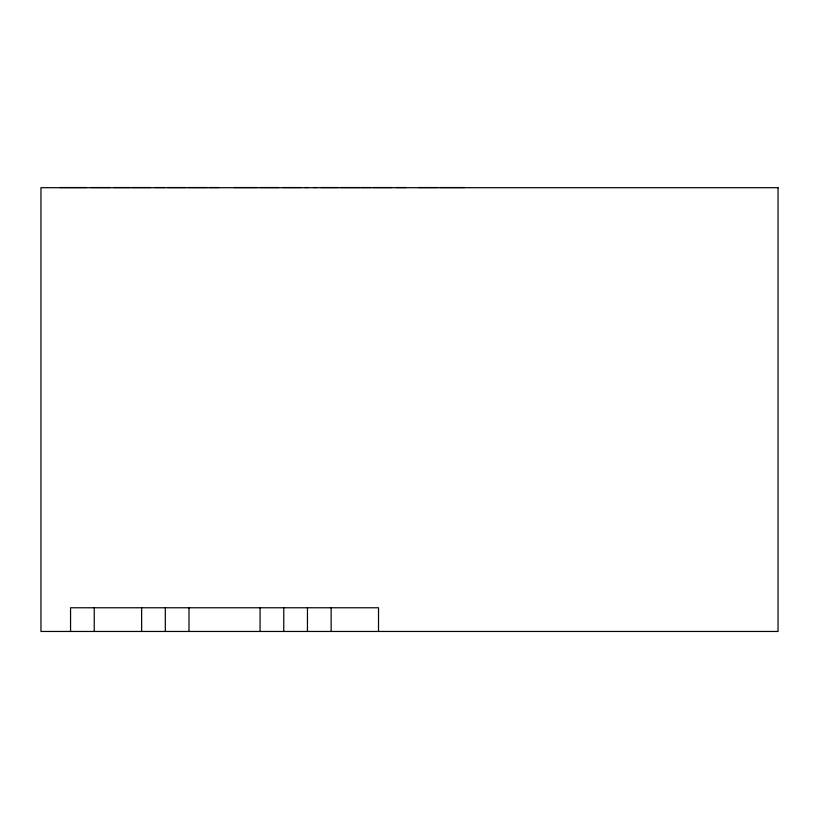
<?xml version="1.0" encoding="UTF-8"?>
<svg xmlns="http://www.w3.org/2000/svg" width="819" height="819" viewBox="0 0 819 819"><rect width="100%" height="100%" fill="white"/><g stroke="black" fill="none" stroke-linecap="round" stroke-linejoin="round"><path stroke-width="1.23" d="M59.756 187.541L86.619 187.541M90.981 187.541L110.309 187.541M113.595 187.541L130.528 187.541M132.054 187.541L150.716 187.541M155.026 187.541L164.967 187.541M167.68 187.541L185.667 187.541M188.278 187.541L207.32 187.541M209.326 187.541L218.827 187.541M234.029 187.541L257.309 187.541M260.186 187.541L278.839 187.541M282.79 187.541L300.778 187.541M304.883 187.541L308.323 187.541M313.472 187.541L316.963 187.541M320.761 187.541L338.247 187.541M340.735 187.541L360.053 187.541M361.333 187.541L370.833 187.541M372.88 187.541L391.922 187.541M396.099 187.541L406.04 187.541M418.57 187.541L437.459 187.541M439.875 187.541L464.486 187.541M378.521 631.459L378.521 607.77L70.557 607.77L70.557 631.459M331.142 607.77L331.142 631.459M307.453 607.77L307.453 631.459M283.763 607.77L283.763 631.459M260.073 607.77L260.073 631.459M189.005 607.77L189.005 631.459M165.315 607.77L165.315 631.459M141.626 607.77L141.626 631.459M94.246 607.77L94.246 631.459M778.05 187.694L40.95 187.694L40.95 631.459L778.05 631.459L778.05 187.694"/></g></svg>
